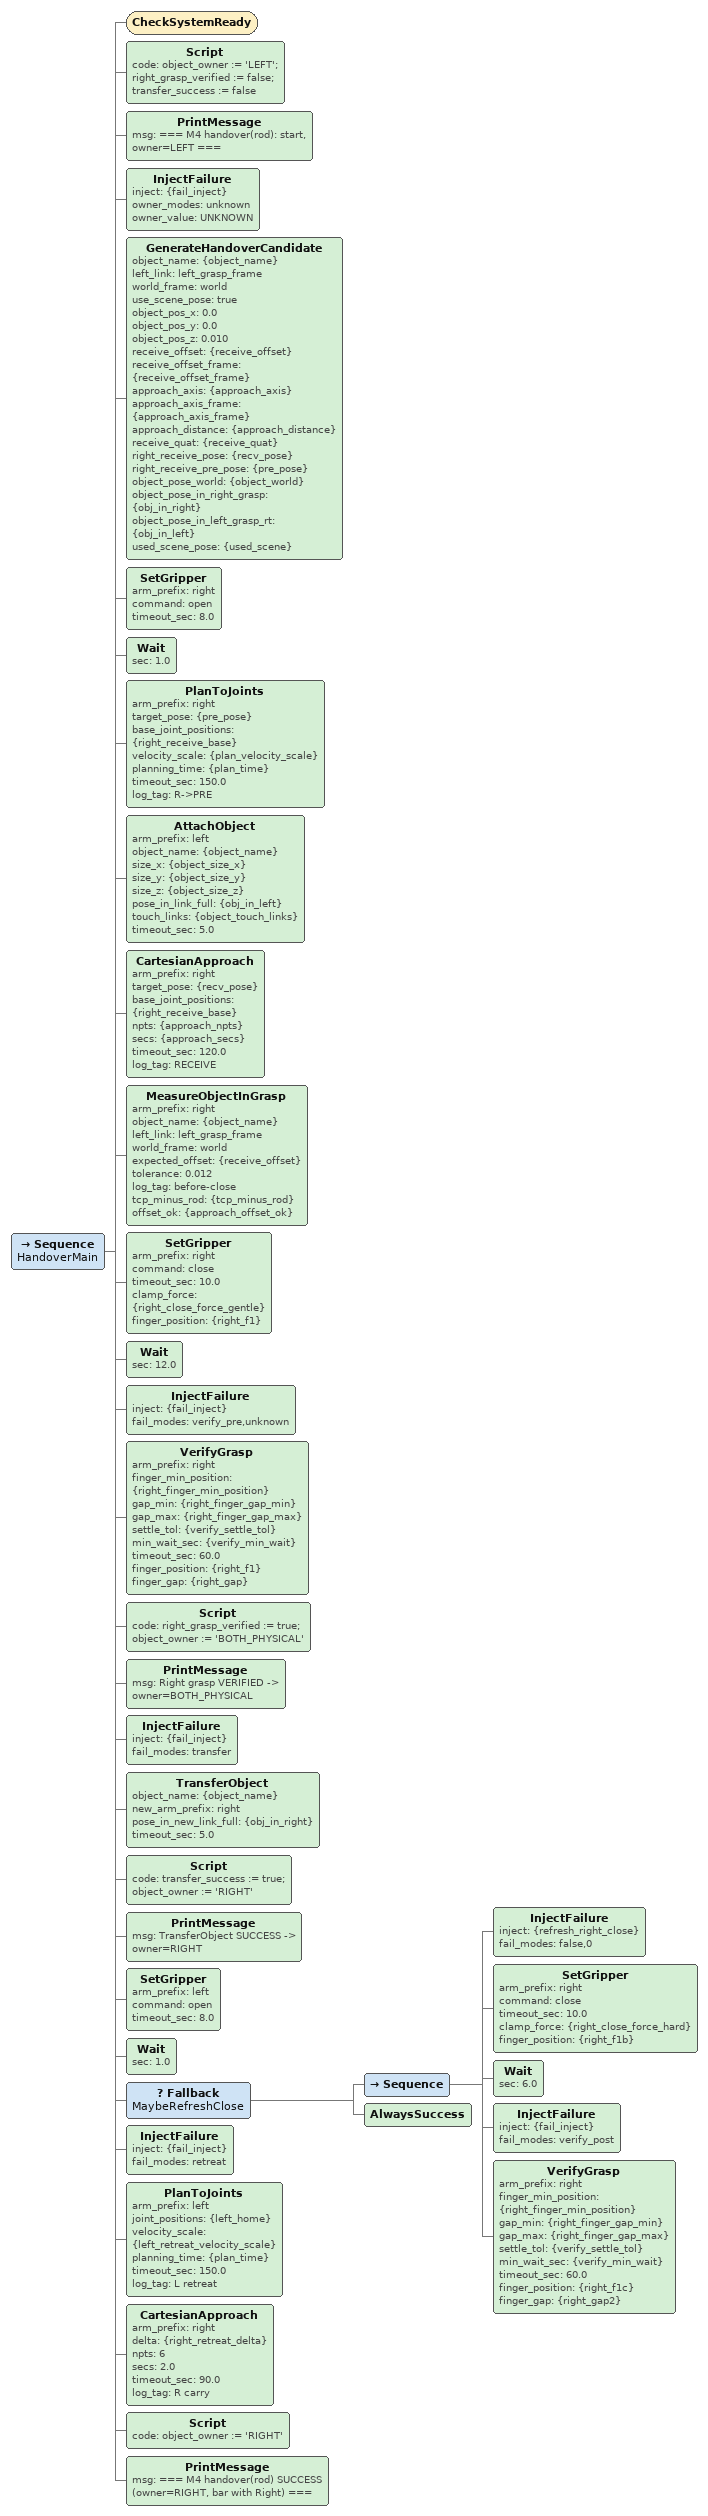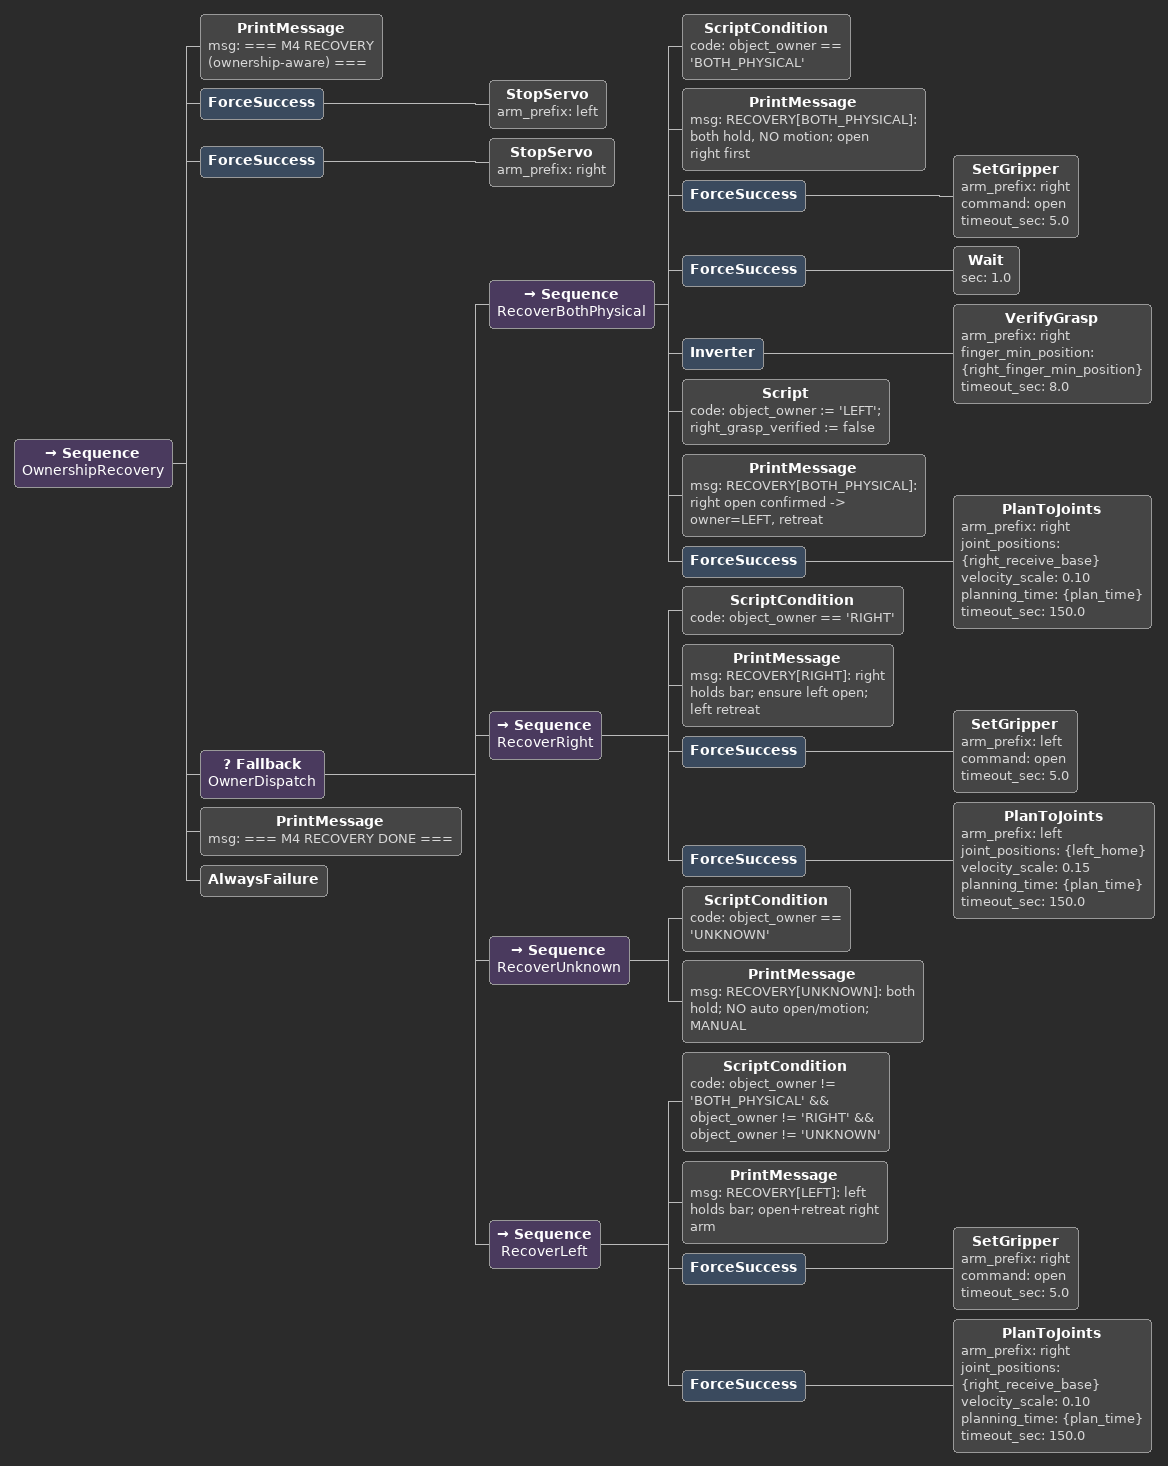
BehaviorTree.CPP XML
<Sequence name="HandoverMain">
  <CheckSystemReady/>
  <Script code="object_owner := 'LEFT'; right_grasp_verified := false; transfer_success := false"/>
  <PrintMessage msg="=== M4 handover(rod): start, owner=LEFT ==="/>

  <!-- [T5 故障注入] 端口式（子树 blackboard 与根 blackboard 不同，
       ScriptCondition 读不到根上预载的变量会抛异常打死进程）:
       unknown 模式 → 先把 ownership 置 UNKNOWN -->
  <InjectFailure inject="{fail_inject}" owner_modes="unknown" owner_value="UNKNOWN"/>

  <!-- 0. 运行期生成接物候选（规划 §5）
       {}^W T_{G_R}^* = {}^W T_O · {}^O T_{G_R}^*，物体位姿取 PlanningScene 里
       AttachObject 真实写入的那个（随轮次变化，不是写死的世界坐标） -->
  <GenerateHandoverCandidate object_name="{object_name}" left_link="left_grasp_frame" world_frame="world" use_scene_pose="true" object_pos_x="0.0" object_pos_y="0.0" object_pos_z="0.010" receive_offset="{receive_offset}" receive_offset_frame="{receive_offset_frame}" approach_axis="{approach_axis}" approach_axis_frame="{approach_axis_frame}" approach_distance="{approach_distance}" receive_quat="{receive_quat}" right_receive_pose="{recv_pose}" right_receive_pre_pose="{pre_pose}" object_pose_world="{object_world}" object_pose_in_right_grasp="{obj_in_right}" object_pose_in_left_grasp_rt="{obj_in_left}" used_scene_pose="{used_scene}"/>

  <!-- 1. Right Open（接近前必须开爪，规划 §6） -->
  <SetGripper arm_prefix="right" command="open" timeout_sec="8.0"/>
  <Wait sec="1.0"/>

  <!-- 2. Right → Receive Pre-Pose（OMPL 关节空间，含碰撞检查；Left 完全静止）
       此时场景里是 margin 盒（LEFT-only 接触），规划器会主动避让长条（规划 §8 / T1） -->
  <PlanToJoints arm_prefix="right" target_pose="{pre_pose}" base_joint_positions="{right_receive_base}" velocity_scale="{plan_velocity_scale}" planning_time="{plan_time}" timeout_sec="150.0" log_tag="R->PRE"/>

  <AttachObject arm_prefix="left" object_name="{object_name}" size_x="{object_size_x}" size_y="{object_size_y}" size_z="{object_size_z}" pose_in_link_full="{obj_in_left}" touch_links="{object_touch_links}" timeout_sec="5.0"/>

  <!-- 3. Low-Speed Approach（世界空间直线进给，规划 §7 / M4_2 §17） -->
  <CartesianApproach arm_prefix="right" target_pose="{recv_pose}" base_joint_positions="{right_receive_base}" npts="{approach_npts}" secs="{approach_secs}" timeout_sec="120.0" log_tag="RECEIVE"/>

  <!-- 3b. 到位自检（§14 right_object_collision_during_approach / 诊断）：
       量"物体中心 - 当前 TCP"的世界偏移，应 ≈ receive_offset。
       偏差大 = 指板没套住杆（接近漂移/杆被推动）→ 此时绝不能合爪。 -->
  <MeasureObjectInGrasp arm_prefix="right" object_name="{object_name}" left_link="left_grasp_frame" world_frame="world" expected_offset="{receive_offset}" tolerance="0.012" log_tag="before-close" tcp_minus_rod="{tcp_minus_rod}" offset_ok="{approach_offset_ok}"/>

  <!-- 4. Right Close + Verify（握手 invariant：Verify 失败 ⇒ 不许 Transfer/LeftOpen）
       力控夹爪停下后会缓慢漂移 → 稳定阈值放宽到 verify_settle_tol, 最少等 min_wait；
       咬合判据用 |f1|+|f2|（≈指板间隙）落带, 比单指 f1 稳。 -->
  <!-- [2026-09-15] 第一次合爪用**轻力**：重合爪的楔出力会把杆从左爪里顶出 9~14mm
       （轨迹实测，M4_2 §18.10）。轻合爪只"贴上"杆，杆不动；等左爪松开、杆定了位，
       再用 full 夹持力重合爪（见下面的 refresh close）。 -->
  <SetGripper arm_prefix="right" command="close" timeout_sec="10.0" clamp_force="{right_close_force_gentle}" finger_position="{right_f1}"/>
  <Wait sec="12.0"/>
  <!-- [T5 故障注入 pre-verify] verify_pre/unknown → 在此强制失败 → 走 ownership Recovery -->
  <InjectFailure inject="{fail_inject}" fail_modes="verify_pre,unknown"/>
  <VerifyGrasp arm_prefix="right" finger_min_position="{right_finger_min_position}" gap_min="{right_finger_gap_min}" gap_max="{right_finger_gap_max}" settle_tol="{verify_settle_tol}" min_wait_sec="{verify_min_wait}" timeout_sec="60.0" finger_position="{right_f1}" finger_gap="{right_gap}"/>
  <Script code="right_grasp_verified := true; object_owner := 'BOTH_PHYSICAL'"/>
  <PrintMessage msg="Right grasp VERIFIED -> owner=BOTH_PHYSICAL"/>

  <!-- 5. PlanningScene 原子转移 Left → Right（用运行期算出的 {}^{G_R} T_O） -->
  <!-- [T5 故障注入 transfer] transfer → 在此强制失败 → 走 ownership Recovery -->
  <InjectFailure inject="{fail_inject}" fail_modes="transfer"/>
  <TransferObject object_name="{object_name}" new_arm_prefix="right" pose_in_new_link_full="{obj_in_right}" timeout_sec="5.0"/>
  <Script code="transfer_success := true; object_owner := 'RIGHT'"/>
  <PrintMessage msg="TransferObject SUCCESS -> owner=RIGHT"/>

  <!-- 6. Left Open（物体只被 Right 夹持） -->
  <SetGripper arm_prefix="left" command="open" timeout_sec="8.0"/>
  <Wait sec="1.0"/>

  <Fallback name="MaybeRefreshClose">
    <Sequence>
      <InjectFailure inject="{refresh_right_close}" fail_modes="false,0"/>
      <SetGripper arm_prefix="right" command="close" timeout_sec="10.0" clamp_force="{right_close_force_hard}" finger_position="{right_f1b}"/>
      <Wait sec="6.0"/>
      <!-- 左爪松开后**再验一次**（松手是动态事件，这里才是该验的位置） -->
      <InjectFailure inject="{fail_inject}" fail_modes="verify_post"/>
      <VerifyGrasp arm_prefix="right" finger_min_position="{right_finger_min_position}" gap_min="{right_finger_gap_min}" gap_max="{right_finger_gap_max}" settle_tol="{verify_settle_tol}" min_wait_sec="{verify_min_wait}" timeout_sec="60.0" finger_position="{right_f1c}" finger_gap="{right_gap2}"/>
    </Sequence>
    <AlwaysSuccess/>
  </Fallback>

  <InjectFailure inject="{fail_inject}" fail_modes="retreat"/>

  <!-- 7. Left Retreat（规划 §11：必须先让 Left 退开，否则指板挡路把杆刮掉） -->
  <PlanToJoints arm_prefix="left" joint_positions="{left_home}" velocity_scale="{left_retreat_velocity_scale}" planning_time="{plan_time}" timeout_sec="150.0" log_tag="L retreat"/>

  <!-- 8. Right Retreat（带物 +Z，判据：跟随率 ≥90%） -->
  <CartesianApproach arm_prefix="right" delta="{right_retreat_delta}" npts="6" secs="2.0" timeout_sec="90.0" log_tag="R carry"/>

  <Script code="object_owner := 'RIGHT'"/>
  <PrintMessage msg="=== M4 handover(rod) SUCCESS (owner=RIGHT, bar with Right) ==="/>
</Sequence>

<Sequence name="OwnershipRecovery">
  <PrintMessage msg="=== M4 RECOVERY (ownership-aware) ==="/>
  <ForceSuccess>
    <StopServo arm_prefix="left"/>
  </ForceSuccess>
  <ForceSuccess>
    <StopServo arm_prefix="right"/>
  </ForceSuccess>

  <Fallback name="OwnerDispatch">

    <!-- BOTH_PHYSICAL：双爪都咬住但 transfer 失败 → 禁止运动；先开右手、确认后回 LEFT -->
    <Sequence name="RecoverBothPhysical">
      <ScriptCondition code="object_owner == 'BOTH_PHYSICAL'"/>
      <PrintMessage msg="RECOVERY[BOTH_PHYSICAL]: both hold, NO motion; open right first"/>
      <ForceSuccess>
        <SetGripper arm_prefix="right" command="open" timeout_sec="5.0"/>
      </ForceSuccess>
      <ForceSuccess>
        <Wait sec="1.0"/>
      </ForceSuccess>
      <Inverter>
        <VerifyGrasp arm_prefix="right" finger_min_position="{right_finger_min_position}" timeout_sec="8.0"/>
      </Inverter>
      <Script code="object_owner := 'LEFT'; right_grasp_verified := false"/>
      <PrintMessage msg="RECOVERY[BOTH_PHYSICAL]: right open confirmed -> owner=LEFT, retreat"/>
      <ForceSuccess>
        <PlanToJoints arm_prefix="right" joint_positions="{right_receive_base}" velocity_scale="0.10" planning_time="{plan_time}" timeout_sec="150.0"/>
      </ForceSuccess>
    </Sequence>

    <!-- RIGHT：transfer 成功但后续失败 → Right 持物，确保 Left 开 + 撤离 -->
    <Sequence name="RecoverRight">
      <ScriptCondition code="object_owner == 'RIGHT'"/>
      <PrintMessage msg="RECOVERY[RIGHT]: right holds bar; ensure left open; left retreat"/>
      <ForceSuccess>
        <SetGripper arm_prefix="left" command="open" timeout_sec="5.0"/>
      </ForceSuccess>
      <ForceSuccess>
        <PlanToJoints arm_prefix="left" joint_positions="{left_home}" velocity_scale="0.15" planning_time="{plan_time}" timeout_sec="150.0"/>
      </ForceSuccess>
    </Sequence>

    <!-- UNKNOWN：状态不明 → 双方保持，禁止自动松手/运动 -->
    <Sequence name="RecoverUnknown">
      <ScriptCondition code="object_owner == 'UNKNOWN'"/>
      <PrintMessage msg="RECOVERY[UNKNOWN]: both hold; NO auto open/motion; MANUAL"/>
    </Sequence>

    <!-- LEFT / 默认：Verify 或接近失败，物体仍在 Left → Right 开 + 撤回到安全位 -->
    <Sequence name="RecoverLeft">
      <ScriptCondition code="object_owner != 'BOTH_PHYSICAL'                                     &amp;&amp; object_owner != 'RIGHT'                                     &amp;&amp; object_owner != 'UNKNOWN'"/>
      <PrintMessage msg="RECOVERY[LEFT]: left holds bar; open+retreat right arm"/>
      <ForceSuccess>
        <SetGripper arm_prefix="right" command="open" timeout_sec="5.0"/>
      </ForceSuccess>
      <ForceSuccess>
        <PlanToJoints arm_prefix="right" joint_positions="{right_receive_base}" velocity_scale="0.10" planning_time="{plan_time}" timeout_sec="150.0"/>
      </ForceSuccess>
    </Sequence>

  </Fallback>
  <PrintMessage msg="=== M4 RECOVERY DONE ==="/>
  <AlwaysFailure/>
</Sequence>
